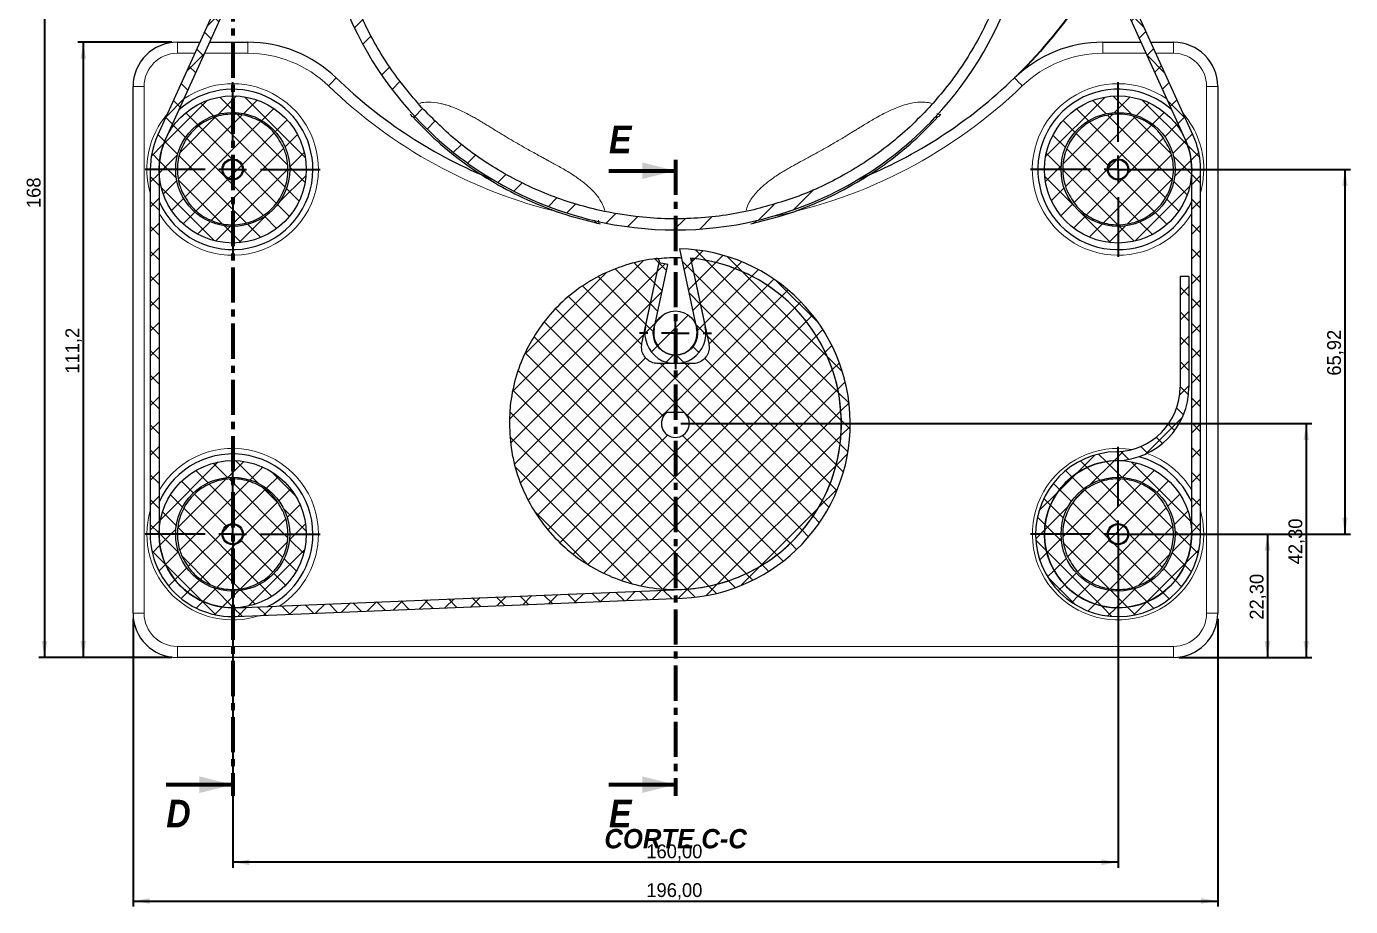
# Model space of a CAD drawing. Header units: millimetres. Extents: x 147 to 1155, y 137 to 770.
# Drawn here: x 545.1 to 784.4, y 486 to 645 of the extents above; entities that cross this region are included whole.
import ezdxf

# ---------------------------------------------------------------- set-up
doc = ezdxf.new("R2010")
doc.units = ezdxf.units.MM
doc.linetypes.add('SLD-Solid', pattern=[0])
doc.linetypes.add('SLD-Thin-Thick-Chain', pattern=[10.16, 6.35, -1.27, 1.27, -1.27])
doc.layers.add('CHEIA', color=7, linetype='Continuous')
doc.styles.add('SLDTEXTSTYLE0', font='GOTHICBI.TTF', dxfattribs={"width": 0.913})
doc.styles.add('SLDTEXTSTYLE1', font='ARIALBI.TTF', dxfattribs={"width": 0.948})
doc.styles.add('SLDTEXTSTYLE2', font='ARIAL.TTF', dxfattribs={"width": 0.948})
doc.dimstyles.new('SLDDIMSTYLE0', dxfattribs={"dimtxt": 2.5, "dimasz": 3, "dimexe": 0, "dimexo": 0.0625, "dimtad": 1, "dimdec": 1, "dimrnd": 1e-09, "dimzin": 12, "dimdsep": 46, "dimtxsty": 'SLDTEXTSTYLE1', "dimsah": 1, "dimcen": 0.09, "dimadec": 0, "dimazin": 3, "dimtfac": 1, "dimtdec": 3, "dimtofl": 0, "dimtmove": 0, "dimatfit": 3, "dimfxl": 0, "dimfrac": 2, "dimtolj": 1, "dimtzin": 12, "dimarcsym": 0})
doc.dimstyles.new('SLDDIMSTYLE1', dxfattribs={"dimtxt": 2.5, "dimasz": 3, "dimexe": 0, "dimexo": 0.0625, "dimtad": 1, "dimrnd": 1e-09, "dimzin": 12, "dimdsep": 46, "dimtxsty": 'SLDTEXTSTYLE1', "dimsah": 1, "dimcen": 0.09, "dimadec": 0, "dimazin": 3, "dimtfac": 1, "dimtdec": 3, "dimtofl": 0, "dimtmove": 0, "dimatfit": 3, "dimfxl": 0, "dimfrac": 2, "dimtolj": 1, "dimtzin": 12, "dimarcsym": 0})
doc.dimstyles.new('SLDDIMSTYLE2', dxfattribs={"dimtxt": 2.5, "dimasz": 3, "dimexe": 0, "dimexo": 0.0625, "dimtad": 1, "dimdec": 1, "dimrnd": 1e-09, "dimzin": 12, "dimdsep": 46, "dimtxsty": 'SLDTEXTSTYLE1', "dimsah": 1, "dimcen": 0, "dimadec": 0, "dimazin": 3, "dimtfac": 1, "dimtdec": 3, "dimtofl": 0, "dimtmove": 0, "dimatfit": 3, "dimfxl": 0, "dimfrac": 2, "dimtolj": 1, "dimtzin": 12, "dimarcsym": 0})
doc.dimstyles.new('SLDDIMSTYLE3', dxfattribs={"dimtxt": 2.5, "dimasz": 3, "dimexe": 0, "dimexo": 0.0625, "dimtad": 1, "dimdec": 0, "dimrnd": 1e-09, "dimzin": 12, "dimdsep": 46, "dimtxsty": 'SLDTEXTSTYLE1', "dimsah": 1, "dimcen": 0.09, "dimadec": 0, "dimazin": 3, "dimtfac": 1, "dimtdec": 3, "dimtofl": 0, "dimtmove": 0, "dimatfit": 3, "dimfxl": 0, "dimfrac": 2, "dimtolj": 1, "dimtzin": 12, "dimarcsym": 0})

# ---------------------------------------------------------------- blocks, each defined once
blk = doc.blocks.new('_D')
at = {"color": 5, "linetype": 'SLD-Solid', "lineweight": 35}
for p, q in [((571.39, 642.19), (554.39, 642.19)), ((555.39, 642.19), (555.39, 530.97)), ((571.39, 530.97), (554.39, 530.97))]:
    blk.add_line(p, q, dxfattribs=at)
for points in [[(555.39, 642.19), (554.89, 639.19), (555.89, 639.19)], [(555.39, 530.97), (555.89, 533.97), (554.89, 533.97)]]:
    blk.add_solid(points, dxfattribs=at)
at = {"color": 5, "linetype": 'SLD-Solid', "lineweight": 35, "insert": (552.17, 582.28), "char_height": 2.5, "attachment_point": 1, "rotation": 90, "style": 'SLDTEXTSTYLE2'}
blk.add_mtext('111,2', dxfattribs=at)
blk = doc.blocks.new('_D_1')
at = {"color": 5, "linetype": 'SLD-Solid', "lineweight": 35}
for p, q in [((564.39, 537.97), (564.39, 485.97)), ((760.39, 537.97), (760.39, 485.97)), ((564.39, 486.97), (760.39, 486.97))]:
    blk.add_line(p, q, dxfattribs=at)
for points in [[(564.39, 486.97), (567.39, 486.47), (567.39, 487.47)], [(760.39, 486.97), (757.39, 487.47), (757.39, 486.47)]]:
    blk.add_solid(points, dxfattribs=at)
at = {"color": 5, "linetype": 'SLD-Solid', "lineweight": 35, "insert": (657.14, 490.19), "char_height": 2.5, "attachment_point": 1, "style": 'SLDTEXTSTYLE2'}
blk.add_mtext('196,00', dxfattribs=at)
blk = doc.blocks.new('_D_2')
at = {"color": 5, "linetype": 'SLD-Solid', "lineweight": 35}
for q in [(662.39, 699.2), (769.79, 655.29)]:
    blk.add_line((744.06, 665.81), q, dxfattribs=at)
blk.add_arc((662.39, 699.2), 88.23, 314.6516, 338.4115, dxfattribs=at)
blk.add_solid([(744.06, 665.81), (741.47, 667.41), (741.09, 666.48)], dxfattribs=at)
at = {"color": 5, "linetype": 'SLD-Solid', "lineweight": 35, "insert": (762.53, 661.74), "char_height": 2.5, "attachment_point": 1, "rotation": 337.7621, "style": 'SLDTEXTSTYLE2'}
blk.add_mtext('R88,2', dxfattribs=at)
blk = doc.blocks.new('_D_3')
at = {"color": 5, "linetype": 'SLD-Solid', "lineweight": 35}
for p, q in [((663.39, 573.27), (777.39, 573.27)), ((776.39, 573.27), (776.39, 530.97)), ((753.39, 530.97), (777.39, 530.97))]:
    blk.add_line(p, q, dxfattribs=at)
for points in [[(776.39, 573.27), (775.89, 570.27), (776.89, 570.27)], [(776.39, 530.97), (776.89, 533.97), (775.89, 533.97)]]:
    blk.add_solid(points, dxfattribs=at)
at = {"color": 5, "linetype": 'SLD-Solid', "lineweight": 35, "insert": (773.17, 547.82), "char_height": 2.5, "attachment_point": 1, "rotation": 90, "style": 'SLDTEXTSTYLE2'}
blk.add_mtext('42,30', dxfattribs=at)
blk = doc.blocks.new('_D_4')
at = {"color": 5, "linetype": 'SLD-Solid', "lineweight": 35}
for p, q in [((743.39, 619.19), (784.39, 619.19)), ((783.39, 619.19), (783.39, 553.27)), ((743.39, 553.27), (784.39, 553.27))]:
    blk.add_line(p, q, dxfattribs=at)
for points in [[(783.39, 619.19), (782.89, 616.19), (783.89, 616.19)], [(783.39, 553.27), (783.89, 556.27), (782.89, 556.27)]]:
    blk.add_solid(points, dxfattribs=at)
at = {"color": 5, "linetype": 'SLD-Solid', "lineweight": 35, "insert": (780.17, 581.93), "char_height": 2.5, "attachment_point": 1, "rotation": 90, "style": 'SLDTEXTSTYLE2'}
blk.add_mtext('65,92', dxfattribs=at)
blk = doc.blocks.new('_D_5')
at = {"color": 5, "linetype": 'SLD-Solid', "lineweight": 35}
for p, q in [((743.39, 553.27), (770.39, 553.27)), ((769.39, 553.27), (769.39, 530.97)), ((753.39, 530.97), (770.39, 530.97))]:
    blk.add_line(p, q, dxfattribs=at)
for points in [[(769.39, 553.27), (768.89, 550.27), (769.89, 550.27)], [(769.39, 530.97), (769.89, 533.97), (768.89, 533.97)]]:
    blk.add_solid(points, dxfattribs=at)
at = {"color": 5, "linetype": 'SLD-Solid', "lineweight": 35, "insert": (766.17, 537.82), "char_height": 2.5, "attachment_point": 1, "rotation": 90, "style": 'SLDTEXTSTYLE2'}
blk.add_mtext('22,30', dxfattribs=at)
blk = doc.blocks.new('_D_6')
at = {"color": 5, "linetype": 'SLD-Solid', "lineweight": 35}
for p, q in [((582.39, 552.27), (582.39, 492.97)), ((742.39, 552.27), (742.39, 492.97)), ((742.39, 493.97), (582.39, 493.97))]:
    blk.add_line(p, q, dxfattribs=at)
for points in [[(582.39, 493.97), (585.39, 493.47), (585.39, 494.47)], [(742.39, 493.97), (739.39, 494.47), (739.39, 493.47)]]:
    blk.add_solid(points, dxfattribs=at)
at = {"color": 5, "linetype": 'SLD-Solid', "lineweight": 35, "insert": (657.14, 497.19), "char_height": 2.5, "attachment_point": 1, "style": 'SLDTEXTSTYLE2'}
blk.add_mtext('160,00', dxfattribs=at)
blk = doc.blocks.new('_D_7')
at = {"color": 5, "linetype": 'SLD-Solid', "lineweight": 35}
for p, q in [((661.39, 699.2), (547.39, 699.2)), ((548.39, 699.2), (548.39, 530.97)), ((571.39, 530.97), (547.39, 530.97))]:
    blk.add_line(p, q, dxfattribs=at)
for points in [[(548.39, 699.2), (547.89, 696.2), (548.89, 696.2)], [(548.39, 530.97), (548.89, 533.97), (547.89, 533.97)]]:
    blk.add_solid(points, dxfattribs=at)
at = {"color": 5, "linetype": 'SLD-Solid', "lineweight": 35, "insert": (545.17, 612.22), "char_height": 2.5, "attachment_point": 1, "rotation": 90, "style": 'SLDTEXTSTYLE2'}
blk.add_mtext('168', dxfattribs=at)
blk = doc.blocks.new('SW_CENTERMARKSYMBOL_0')
at = {"color": 0, "linetype": 'SLD-Solid', "lineweight": 35}
for p, q in [((0, 5), (0, 15.8)), ((0, 0), (0, 2.5)), ((-5, 0), (-15.8, 0)), ((0, 0), (-2.5, 0)), ((0, 0), (0, -2.5)), ((0, 0), (2.5, 0)), ((5, 0), (15.8, 0)), ((0, -5), (0, -15.8))]:
    blk.add_line(p, q, dxfattribs=at)
blk = doc.blocks.new('SW_CENTERMARKSYMBOL_1')
at = {"color": 0, "linetype": 'SLD-Solid', "lineweight": 35}
for p, q in [((0, 5), (0, 15.8)), ((0, 0), (0, 2.5)), ((-5, 0), (-15.8, 0)), ((0, 0), (-2.5, 0)), ((0, 0), (0, -2.5)), ((0, 0), (2.5, 0)), ((5, 0), (15.8, 0)), ((0, -5), (0, -15.8))]:
    blk.add_line(p, q, dxfattribs=at)
blk = doc.blocks.new('SW_CENTERMARKSYMBOL_2')
at = {"color": 0, "linetype": 'SLD-Solid', "lineweight": 35}
for p, q in [((0, 5), (0, 15.8)), ((0, 0), (0, 2.5)), ((-5, 0), (-15.8, 0)), ((0, 0), (-2.5, 0)), ((0, 0), (0, -2.5)), ((0, 0), (2.5, 0)), ((5, 0), (15.8, 0)), ((0, -5), (0, -15.8))]:
    blk.add_line(p, q, dxfattribs=at)
blk = doc.blocks.new('SW_CENTERMARKSYMBOL_3')
at = {"color": 0, "linetype": 'SLD-Solid', "lineweight": 35}
for p, q in [((0, 5), (0, 15.8)), ((0, 0), (0, 2.5)), ((-5, 0), (-15.8, 0)), ((0, 0), (-2.5, 0)), ((0, 0), (0, -2.5)), ((0, 0), (2.5, 0)), ((5, 0), (15.8, 0)), ((0, -5), (0, -15.8))]:
    blk.add_line(p, q, dxfattribs=at)
blk = doc.blocks.new('SW_CENTERMARKSYMBOL_4')
at = {"color": 0, "linetype": 'SLD-Solid', "lineweight": 35}
for p, q in [((0, 5), (0, 6.5)), ((0, 0), (0, 2.5)), ((-5, 0), (-6.5, 0)), ((0, 0), (-2.5, 0)), ((0, 0), (0, -2.5)), ((0, 0), (2.5, 0)), ((5, 0), (6.5, 0)), ((0, -5), (0, -6.5))]:
    blk.add_line(p, q, dxfattribs=at)

msp = doc.modelspace()

# ---------------------------------------------------------------- hatches: boundary and pattern name
at = {"linetype": 'SLD-Solid', "lineweight": 18}
h = msp.add_hatch(dxfattribs=at)
h.set_pattern_fill('ANSI37', color=5, style=0)
edge = h.paths.add_edge_path(flags=0)
edge.add_line((659.457, 602.32), (656.993, 590.767))
edge.add_arc((662.391, 589.616), 5.519, 167.96225, 372.03775)
edge.add_line((667.789, 590.767), (665.149, 603.144))
edge.add_arc((662.391, 573.272), 30, -87.64796, 84.72472, ccw=False)
edge.add_line((663.622, 543.297), (582.937, 539.983))
edge.add_arc((582.391, 553.272), 13.3, 180, 272.35204, ccw=False)
edge.add_line((569.091, 553.272), (569.091, 619.192))
edge.add_arc((582.391, 619.192), 13.3, 155.58378, 180, ccw=False)
edge.add_line((570.281, 624.689), (604.57, 700.223))
edge.add_arc((662.391, 673.975), 63.5, 24.41622, 155.58378, ccw=False)
edge.add_line((720.212, 700.223), (754.502, 624.689))
edge.add_arc((742.391, 619.192), 13.3, 0, 24.41622, ccw=False)
edge.add_line((755.691, 619.192), (755.691, 553.272))
edge.add_arc((742.391, 553.272), 13.3, 91.07705, 360, ccw=False)
edge.add_arc((741.891, 579.867), 13.3, 271.07705, 360)
edge.add_line((755.191, 579.867), (755.191, 599.867))
edge.add_line((755.191, 599.867), (753.591, 599.867))
edge.add_line((753.591, 599.867), (753.591, 579.867))
edge.add_arc((741.891, 579.867), 11.7, 271.07705, 360, ccw=False)
edge.add_arc((742.391, 553.272), 14.9, 91.07705, 360)
edge.add_line((757.291, 553.272), (757.291, 619.192))
edge.add_arc((742.391, 619.192), 14.9, 0, 24.41622)
edge.add_line((755.959, 625.351), (721.669, 700.885))
edge.add_arc((662.391, 673.975), 65.1, 24.41622, 155.58378)
edge.add_line((603.113, 700.885), (568.824, 625.351))
edge.add_arc((582.391, 619.192), 14.9, 155.58378, 180)
edge.add_line((567.491, 619.192), (567.491, 553.272))
edge.add_arc((582.391, 553.272), 14.9, 180, 272.35204)
edge.add_line((583.003, 538.384), (663.688, 541.698))
edge.add_arc((662.391, 573.272), 31.6, 272.35204, 448.62931)
edge.add_line((663.147, 604.863), (666.224, 590.433))
edge.add_arc((662.391, 589.616), 3.919, -192.03775, 12.03775, ccw=False)
edge.add_line((658.558, 590.433), (661.022, 601.986))
edge.add_line((661.022, 601.986), (659.457, 602.32))
h = msp.add_hatch(dxfattribs=at)
h.set_pattern_fill('ANSI32', color=5, style=0)
edge = h.paths.add_edge_path(flags=0)
edge.add_arc((662.391, 672.582), 64.324, 16.82575, 43.18796)
edge.add_arc((662.391, 672.582), 64.324, 43.18796, 76.82118)
edge.add_arc((662.391, 672.582), 64.324, 76.82118, 103.17882)
edge.add_arc((662.391, 672.582), 64.324, 103.17882, 136.81204)
edge.add_arc((662.391, 672.582), 64.324, 136.81204, 163.17425)
edge.add_arc((662.391, 672.582), 64.324, 163.17425, 179.99103)
edge.add_arc((662.391, 672.582), 64.324, 179.99103, 196.80747)
edge.add_arc((662.391, 672.582), 64.324, 196.80747, 223.17882)
edge.add_arc((662.391, 672.582), 64.324, 223.17882, 256.81204)
edge.add_arc((662.391, 672.582), 64.324, 256.81204, 283.18796)
edge.add_arc((662.391, 672.582), 64.324, 283.18796, 316.82118)
edge.add_arc((662.391, 672.582), 64.324, 316.82118, 343.19253)
edge.add_arc((662.391, 672.582), 64.324, 343.19253, 359.99085)
edge.add_arc((662.391, 672.582), 64.324, 359.99085, 376.82575)
edge = h.paths.add_edge_path(flags=0)
edge.add_spline(control_points=[(648.777, 733.391), (649.537, 733.561), (654.079, 734.489), (658.637, 734.897), (662.401, 734.897), (666.165, 734.896), (670.717, 734.487), (675.252, 733.56), (676.005, 733.391)], knot_values=[0, 0, 0, 0, 3.2011801, 19.4467453, 19.4467453, 19.4467453, 35.6923105, 38.8663092, 38.8663092, 38.8663092, 38.8663092], weights=[0.9254635, 0.9288338, 0.9500271, 0.9755922, 1, 0.9755922, 0.9500628, 0.928893, 0.9255494], degree=3, periodic=0)
edge.add_spline(control_points=[(676.005, 733.391), (679.168, 732.683), (686.277, 730.502), (696.776, 725.075), (704.087, 719.139), (707.66, 715.414), (708.24, 714.784)], knot_values=[0, 0, 0, 0, 13.0715642, 29.3171294, 45.5626946, 48.7965868, 48.7965868, 48.7965868, 48.7965868], weights=[0.9255494, 0.9117794, 0.8853258, 0.8596553, 0.8529461, 0.8536743, 0.8539161], degree=3, periodic=0)
edge.add_spline(control_points=[(708.24, 714.784), (710.57, 712.253), (715.291, 706.184), (719.504, 698.028), (721.405, 692.652), (721.86, 691.201)], knot_values=[0, 0, 0, 0, 13.0116752, 29.2572404, 35.3080381, 35.3080381, 35.3080381, 35.3080381], weights=[0.8539161, 0.854889, 0.8614773, 0.8813702, 0.8996792, 0.9050711], degree=3, periodic=0)
edge.add_spline(control_points=[(721.86, 691.201), (722.613, 688.795), (724.146, 682.594), (724.707, 676.335), (724.706, 672.572)], knot_values=[0, 0, 0, 0, 10.1947634, 26.4403286, 26.4403286, 26.4403286, 26.4403286], weights=[0.9050711, 0.9141558, 0.9408332, 0.9755922, 1], degree=3, periodic=0)
edge.add_spline(control_points=[(724.706, 672.572), (724.706, 668.808), (724.144, 662.563), (722.614, 656.375), (721.866, 653.982)], knot_values=[0, 0, 0, 0, 12.7045499, 20.6349214, 20.6349214, 20.6349214, 20.6349214], weights=[1.0000001, 0.9755923, 0.9409042, 0.9142649, 0.9052157], degree=3, periodic=0)
edge.add_spline(control_points=[(721.866, 653.982), (721.408, 652.518), (719.502, 647.129), (715.285, 638.971), (710.569, 632.91), (708.247, 630.386)], knot_values=[0, 0, 0, 0, 4.7741817, 17.4787316, 27.6245364, 27.6245364, 27.6245364, 27.6245364], weights=[0.9052157, 0.899768, 0.8814007, 0.8614988, 0.8549061, 0.8539247], degree=3, periodic=0)
edge.add_spline(control_points=[(708.247, 630.386), (707.66, 629.749), (704.08, 626.017), (696.76, 620.077), (686.268, 614.658), (679.168, 612.48), (676.016, 611.774)], knot_values=[0, 0, 0, 0, 2.5587435, 15.2632934, 27.9678433, 38.1579896, 38.1579896, 38.1579896, 38.1579896], weights=[0.8539247, 0.8536771, 0.8529389, 0.8596553, 0.8853026, 0.911705, 0.9254192], degree=3, periodic=0)
edge.add_spline(control_points=[(676.016, 611.774), (675.252, 611.603), (670.707, 610.674), (666.145, 610.266), (662.381, 610.266), (658.617, 610.267), (654.062, 610.676), (649.524, 611.604), (648.767, 611.774)], knot_values=[0, 0, 0, 0, 2.5144055, 15.2189554, 15.2189554, 15.2189554, 27.9235038, 30.4166551, 30.4166551, 30.4166551, 30.4166551], weights=[0.9254192, 0.9288032, 0.9500086, 0.9755922, 1, 0.9755922, 0.9500444, 0.9288624, 0.925505], degree=3, periodic=0)
edge.add_spline(control_points=[(648.767, 611.774), (645.608, 612.482), (638.502, 614.663), (628.006, 620.088), (620.693, 626.026), (617.118, 629.754), (616.536, 630.386)], knot_values=[0, 0, 0, 0, 10.2113954, 22.9159439, 35.6204923, 38.1596324, 38.1596324, 38.1596324, 38.1596324], weights=[0.925505, 0.911754, 0.8853179, 0.8596553, 0.8529436, 0.8536753, 0.853919], degree=3, periodic=0)
edge.add_spline(control_points=[(616.536, 630.386), (614.208, 632.915), (609.489, 638.982), (605.275, 647.142), (603.372, 652.524), (602.917, 653.982)], knot_values=[0, 0, 0, 0, 10.1654101, 22.8699585, 27.6233572, 27.6233572, 27.6233572, 27.6233572], weights=[0.853919, 0.8548948, 0.8614846, 0.8813857, 0.8997243, 0.9051446], degree=3, periodic=0)
edge.add_spline(control_points=[(602.917, 653.982), (601.044, 659.971), (600.075, 666.317), (600.076, 672.592)], knot_values=[0.0010364, 0.0010364, 0.0010364, 0.0010364, 0.0198615, 0.0198615, 0.0198615, 0.0198615], weights=[1, 1, 1, 1], degree=3, periodic=0)
edge.add_spline(control_points=[(600.076, 672.592), (600.077, 676.356), (600.639, 682.607), (602.172, 688.802), (602.923, 691.201)], knot_values=[0, 0, 0, 0, 16.2449702, 26.4131571, 26.4131571, 26.4131571, 26.4131571], weights=[0.9999973, 0.9755907, 0.9408675, 0.9142094, 0.9051422], degree=3, periodic=0)
edge.add_spline(control_points=[(602.923, 691.201), (603.379, 692.658), (605.283, 698.04), (609.499, 706.195), (614.217, 712.258), (616.543, 714.784)], knot_values=[0, 0, 0, 0, 6.0773824, 22.3229476, 35.3095438, 35.3095438, 35.3095438, 35.3095438], weights=[0.9051422, 0.8997228, 0.8813852, 0.8614915, 0.8549003, 0.8539217], degree=3, periodic=0)
edge.add_spline(control_points=[(616.543, 714.784), (617.127, 715.419), (620.705, 719.148), (628.023, 725.086), (638.517, 730.507), (645.621, 732.685), (648.777, 733.391)], knot_values=[0, 0, 0, 0, 3.2589669, 19.5045321, 35.7500973, 48.7944847, 48.7944847, 48.7944847, 48.7944847], weights=[0.8539217, 0.8536762, 0.8529413, 0.8596553, 0.8853105, 0.9117303, 0.9254635], degree=3, periodic=0)
h = msp.add_hatch(dxfattribs=at)
h.set_pattern_fill('ANSI37', color=5, style=0)
edge = h.paths.add_edge_path(flags=0)
edge.add_arc((582.391, 619.192), 13.3, 0, 360)
edge = h.paths.add_edge_path(flags=0)
edge.add_arc((582.391, 619.192), 10.3, 0, 360)
h = msp.add_hatch(dxfattribs=at)
h.set_pattern_fill('ANSI37', color=5, style=0)
edge = h.paths.add_edge_path(flags=0)
edge.add_spline(control_points=[(591.628, 623.022), (587.798, 632.259), (578.561, 628.429), (569.323, 624.598), (573.154, 615.361)], knot_values=[31.4159265, 31.4159265, 31.4159265, 47.1238898, 47.1238898, 62.8318531, 62.8318531, 62.8318531], weights=[1, 0.7071068, 1, 0.7071068, 1], degree=2, periodic=0)
edge.add_spline(control_points=[(573.154, 615.361), (576.984, 606.124), (586.222, 609.954), (595.459, 613.785), (591.628, 623.022)], knot_values=[0, 0, 0, 15.7079633, 15.7079633, 31.4159265, 31.4159265, 31.4159265], weights=[1, 0.7071068, 1, 0.7071068, 1], degree=2, periodic=0)
edge = h.paths.add_edge_path(flags=0)
edge.add_arc((582.391, 619.192), 1.75, 0, 360)
h = msp.add_hatch(dxfattribs=at)
h.set_pattern_fill('ANSI37', color=5, style=0)
edge = h.paths.add_edge_path(flags=0)
edge.add_arc((742.391, 619.192), 13.3, 0, 360)
edge = h.paths.add_edge_path(flags=0)
edge.add_arc((742.391, 619.192), 10.3, 0, 360)
h = msp.add_hatch(dxfattribs=at)
h.set_pattern_fill('ANSI37', color=5, style=0)
edge = h.paths.add_edge_path(flags=0)
edge.add_spline(control_points=[(751.628, 623.022), (747.798, 632.259), (738.561, 628.429), (729.323, 624.598), (733.154, 615.361)], knot_values=[31.4159265, 31.4159265, 31.4159265, 47.1238898, 47.1238898, 62.8318531, 62.8318531, 62.8318531], weights=[1, 0.7071068, 1, 0.7071068, 1], degree=2, periodic=0)
edge.add_spline(control_points=[(733.154, 615.361), (736.984, 606.124), (746.222, 609.954), (755.459, 613.785), (751.628, 623.022)], knot_values=[0, 0, 0, 15.7079633, 15.7079633, 31.4159265, 31.4159265, 31.4159265], weights=[1, 0.7071068, 1, 0.7071068, 1], degree=2, periodic=0)
edge = h.paths.add_edge_path(flags=0)
edge.add_arc((742.391, 619.192), 1.75, 0, 360)
h = msp.add_hatch(dxfattribs=at)
h.set_pattern_fill('ANSI31', color=5, style=0)
edge = h.paths.add_edge_path(flags=0)
edge.add_arc((582.391, 619.192), 1.927, 0, 360)
h = msp.add_hatch(dxfattribs=at)
h.set_pattern_fill('ANSI31', color=5, style=0)
edge = h.paths.add_edge_path(flags=0)
edge.add_arc((742.391, 619.192), 1.927, 0, 360)
h = msp.add_hatch(dxfattribs=at)
h.set_pattern_fill('ANSI37', color=5, style=0)
edge = h.paths.add_edge_path(flags=0)
edge.add_line((665.325, 602.32), (668.438, 587.722))
edge.add_spline(control_points=[(668.438, 587.722), (669.211, 584.096), (665.504, 584.096)], knot_values=[0, 0, 0, 5.342684, 5.342684, 5.342684], weights=[1, 0.6290644, 1], degree=2, periodic=0)
edge.add_line((665.504, 584.096), (659.278, 584.096))
edge.add_spline(control_points=[(659.278, 584.096), (655.571, 584.096), (656.344, 587.722)], knot_values=[0, 0, 0, 5.342684, 5.342684, 5.342684], weights=[1, 0.6290644, 1], degree=2, periodic=0)
edge.add_line((656.344, 587.722), (659.457, 602.32))
edge.add_spline(control_points=[(659.457, 602.32), (659.471, 602.386), (659.488, 602.45)], knot_values=[0, 0, 0, 0.1831382, 0.1831382, 0.1831382], weights=[1, 0.9822464, 0.9652893], degree=2, periodic=0)
edge.add_spline(control_points=[(659.488, 602.45), (659.672, 603.157), (658.947, 603.073)], knot_values=[0, 0, 0, 1, 1, 1], weights=[1, 0.5650413, 1], degree=2, periodic=0)
edge.add_spline(control_points=[(658.947, 603.073), (632.391, 600.004), (632.391, 573.272)], knot_values=[0, 0, 0, 43.3748314, 43.3748314, 43.3748314], weights=[0.957104, 0.7304086, 1], degree=2, periodic=0)
edge.add_spline(control_points=[(632.391, 573.272), (632.391, 543.272), (662.391, 543.272), (692.391, 543.272), (692.391, 573.272)], knot_values=[0, 0, 0, 47.1238898, 47.1238898, 94.2477796, 94.2477796, 94.2477796], weights=[1, 0.7071068, 1, 0.7071068, 1], degree=2, periodic=0)
edge.add_spline(control_points=[(692.391, 573.272), (692.391, 600.004), (665.836, 603.073)], knot_values=[0, 0, 0, 43.3748314, 43.3748314, 43.3748314], weights=[1, 0.7304086, 0.957104], degree=2, periodic=0)
edge.add_spline(control_points=[(665.836, 603.073), (665.11, 603.157), (665.294, 602.45)], knot_values=[0, 0, 0, 1, 1, 1], weights=[1, 0.5650413, 1], degree=2, periodic=0)
edge.add_spline(control_points=[(665.294, 602.45), (665.311, 602.386), (665.325, 602.32)], knot_values=[0, 0, 0, 0.1831382, 0.1831382, 0.1831382], weights=[0.9652893, 0.9822464, 1], degree=2, periodic=0)
edge = h.paths.add_edge_path(flags=0)
edge.add_arc((662.391, 573.272), 2.525, -233.31962, 53.31962, ccw=False)
edge.add_line((660.883, 575.297), (663.899, 575.297))
h = msp.add_hatch(dxfattribs=at)
h.set_pattern_fill('ANSI32', color=5, style=0)
edge = h.paths.add_edge_path(flags=0)
edge.add_arc((662.391, 589.616), 4, 0, 360)
h = msp.add_hatch(dxfattribs=at)
h.set_pattern_fill('ANSI37', color=5, style=0)
edge = h.paths.add_edge_path(flags=0)
edge.add_arc((582.391, 553.272), 13.3, 0, 360)
edge = h.paths.add_edge_path(flags=0)
edge.add_arc((582.391, 553.272), 10.3, 0, 360)
h = msp.add_hatch(dxfattribs=at)
h.set_pattern_fill('ANSI37', color=5, style=0)
edge = h.paths.add_edge_path(flags=0)
edge.add_spline(control_points=[(591.628, 557.102), (587.798, 566.339), (578.561, 562.509), (569.323, 558.678), (573.154, 549.441)], knot_values=[31.4159265, 31.4159265, 31.4159265, 47.1238898, 47.1238898, 62.8318531, 62.8318531, 62.8318531], weights=[1, 0.7071068, 1, 0.7071068, 1], degree=2, periodic=0)
edge.add_spline(control_points=[(573.154, 549.441), (576.984, 540.204), (586.222, 544.034), (595.459, 547.865), (591.628, 557.102)], knot_values=[0, 0, 0, 15.7079633, 15.7079633, 31.4159265, 31.4159265, 31.4159265], weights=[1, 0.7071068, 1, 0.7071068, 1], degree=2, periodic=0)
edge = h.paths.add_edge_path(flags=0)
edge.add_arc((582.391, 553.272), 1.75, 0, 360)
h = msp.add_hatch(dxfattribs=at)
h.set_pattern_fill('ANSI37', color=5, style=0)
edge = h.paths.add_edge_path(flags=0)
edge.add_arc((742.391, 553.272), 13.3, 0, 360)
edge = h.paths.add_edge_path(flags=0)
edge.add_arc((742.391, 553.272), 10.3, 0, 360)
h = msp.add_hatch(dxfattribs=at)
h.set_pattern_fill('ANSI37', color=5, style=0)
edge = h.paths.add_edge_path(flags=0)
edge.add_spline(control_points=[(751.628, 557.102), (747.798, 566.339), (738.561, 562.509), (729.323, 558.678), (733.154, 549.441)], knot_values=[31.4159265, 31.4159265, 31.4159265, 47.1238898, 47.1238898, 62.8318531, 62.8318531, 62.8318531], weights=[1, 0.7071068, 1, 0.7071068, 1], degree=2, periodic=0)
edge.add_spline(control_points=[(733.154, 549.441), (736.984, 540.204), (746.222, 544.034), (755.459, 547.865), (751.628, 557.102)], knot_values=[0, 0, 0, 15.7079633, 15.7079633, 31.4159265, 31.4159265, 31.4159265], weights=[1, 0.7071068, 1, 0.7071068, 1], degree=2, periodic=0)
edge = h.paths.add_edge_path(flags=0)
edge.add_arc((742.391, 553.272), 1.75, 0, 360)
h = msp.add_hatch(dxfattribs=at)
h.set_pattern_fill('ANSI31', color=5, style=0)
edge = h.paths.add_edge_path(flags=0)
edge.add_arc((582.391, 553.272), 1.927, 0, 360)
h = msp.add_hatch(dxfattribs=at)
h.set_pattern_fill('ANSI31', color=5, style=0)
edge = h.paths.add_edge_path(flags=0)
edge.add_arc((742.391, 553.272), 1.927, 0, 360)

# ---------------------------------------------------------------- linework, layer by layer
at = {"color": 7, "linetype": 'SLD-Thin-Thick-Chain', "lineweight": 100}
for p, q in [((582.391, 764.047), (582.391, 505.999)), ((662.391, 620.953), (662.391, 505.999))]:
    msp.add_line(p, q, dxfattribs=at)
at = {"color": 8, "linetype": 'SLD-Solid', "lineweight": 18}
for p, q in [((572.391, 642.192), (572.391, 640.192)), ((585.123, 642.192), (585.123, 640.192)), ((739.659, 640.192), (739.659, 642.192)), ((752.391, 640.192), (752.391, 642.192)), ((575.561, 640.192), (572.391, 640.192)), ((585.123, 640.192), (577.318, 640.192)), ((747.464, 640.192), (739.659, 640.192)), ((752.391, 640.192), (749.221, 640.192)), ((564.391, 634.192), (566.391, 634.192)), ((566.391, 634.192), (566.391, 538.972)), ((758.391, 538.972), (758.391, 634.192)), ((758.391, 634.192), (760.391, 634.192)), ((564.391, 538.972), (566.391, 538.972)), ((758.391, 538.972), (760.391, 538.972)), ((572.391, 532.972), (752.391, 532.972)), ((572.391, 530.972), (572.391, 532.972)), ((752.391, 530.972), (752.391, 532.972))]:
    msp.add_line(p, q, dxfattribs=at)
at = {"color": 7, "linetype": 'SLD-Solid', "lineweight": 100}
for p, q in [((650.391, 618.953), (662.391, 618.953)), ((570.391, 507.999), (582.391, 507.999)), ((650.391, 507.999), (662.391, 507.999))]:
    msp.add_line(p, q, dxfattribs=at)
at = {"color": 8, "linetype": 'SLD-Solid', "lineweight": 18, "flags": 128}
for points in [[(599.712, 634.297), (599.983, 634.578), (600.243, 634.848), (600.483, 635.096), (600.694, 635.314), (600.867, 635.493), (600.995, 635.626), (601.074, 635.708), (601.101, 635.736)], [(725.071, 634.297), (724.8, 634.578), (724.539, 634.848), (724.299, 635.096), (724.088, 635.314), (723.915, 635.493), (723.787, 635.626), (723.708, 635.708), (723.681, 635.736)], [(757.891, 619.192), (757.709, 616.825), (757.291, 614.921)], [(757.291, 557.542), (757.709, 555.638), (757.891, 553.272)]]:
    msp.add_lwpolyline(points, dxfattribs=at)
at = {"color": 8, "linetype": 'SLD-Solid', "lineweight": 18}
for centre, radius, start, end in [((572.391, 634.192), 6, 90, 180), ((585.123, 619.192), 21, 45.9978, 90), ((739.659, 619.192), 21, 90, 134.0022), ((752.391, 634.192), 6, 0, 90), ((582.391, 619.192), 15.5, 0, 124.68374), ((662.391, 699.199), 90.227, 225.9978, 256.54418), ((662.391, 699.199), 90.227, 281.19115, 314.0022), ((742.391, 619.192), 15.5, 55.31626, 329.09996), ((582.391, 619.192), 15.5, 139.58973, 195.99405), ((742.391, 619.192), 15.5, 0, 40.41027), ((582.391, 619.192), 15.5, 210.90004, 0), ((582.391, 553.272), 15.5, 0, 149.09996), ((742.391, 553.272), 15.5, 80.62597, 0), ((742.391, 553.272), 15.5, 30.90004, 70.28933), ((582.391, 553.272), 15.5, 164.00595, 288.34609), ((582.391, 553.272), 15.5, 303.25209, 0), ((572.391, 538.972), 6, 180, 270), ((752.391, 538.972), 6, 270, 0)]:
    msp.add_arc(centre, radius, start, end, dxfattribs=at)
for points, knots in [([(616.187, 631.109), (616.236, 631.139), (616.461, 631.278), (617.681, 631.425), (619.271, 631.295), (620.623, 630.958), (621.357, 630.736), (622.14, 630.459), (622.996, 630.111), (623.936, 629.688), (624.902, 629.202), (625.827, 628.698), (626.645, 628.231), (627.412, 627.777), (628.132, 627.342), (628.881, 626.885), (629.667, 626.401), (630.496, 625.892), (631.497, 625.282), (632.706, 624.556), (633.994, 623.803), (635.104, 623.167), (636.068, 622.624), (636.912, 622.157), (637.642, 621.758), (638.27, 621.416), (638.928, 621.059), (639.672, 620.657), (640.511, 620.199), (641.456, 619.675), (642.467, 619.094), (643.874, 618.24), (645.351, 617.219), (646.72, 616.095), (647.915, 614.912), (648.842, 613.681), (649.392, 612.569), (649.622, 611.928), (649.613, 611.775), (649.613, 611.772)], [0, 0, 0, 0, 0.02590899, 0.12087618, 0.21548287, 0.23927744, 0.26310855, 0.28667485, 0.30943382, 0.33340348, 0.35776754, 0.3760635, 0.39192806, 0.4058073, 0.4180504, 0.4289265, 0.44213617, 0.45387924, 0.46441369, 0.48273989, 0.49984163, 0.51109454, 0.52276988, 0.53508714, 0.54289933, 0.55137603, 0.56061116, 0.57072657, 0.58441067, 0.60042312, 0.61935402, 0.64202449, 0.69092001, 0.73719721, 0.78484227, 0.85584195, 0.92729356, 0.9985247, 1, 1, 1, 1]), ([(675.216, 611.833), (675.214, 611.89), (675.206, 612.155), (675.688, 613.283), (676.592, 614.592), (677.554, 615.591), (678.113, 616.116), (678.744, 616.656), (679.473, 617.224), (680.313, 617.829), (681.226, 618.43), (682.136, 618.986), (682.957, 619.465), (683.736, 619.903), (684.472, 620.309), (685.243, 620.729), (686.057, 621.169), (686.918, 621.636), (687.947, 622.199), (689.176, 622.881), (690.469, 623.618), (691.575, 624.262), (692.531, 624.829), (693.36, 625.328), (694.071, 625.761), (694.678, 626.132), (695.311, 626.521), (696.03, 626.963), (696.846, 627.462), (697.771, 628.017), (698.773, 628.598), (700.201, 629.38), (701.815, 630.146), (703.468, 630.769), (705.096, 631.216), (706.631, 631.405), (707.871, 631.325), (708.541, 631.205), (708.668, 631.12), (708.671, 631.118)], [0, 0, 0, 0, 0.0259509, 0.1208817, 0.2150925, 0.238859, 0.2627434, 0.2864398, 0.3090336, 0.3331683, 0.3579588, 0.376425, 0.3923787, 0.4062799, 0.4184849, 0.4292645, 0.4425448, 0.4543378, 0.4648981, 0.4831007, 0.5001129, 0.5114238, 0.5231687, 0.5355746, 0.5433693, 0.5518144, 0.5610055, 0.5710653, 0.5848611, 0.6008936, 0.6197458, 0.6422168, 0.6905248, 0.7368385, 0.7844579, 0.8558628, 0.9273551, 0.9985865, 1, 1, 1, 1]), ([(709.633, 629.291), (709.846, 629.217), (710.127, 629.119), (710.099, 628.994), (710.092, 628.963)], [0, 0, 0, 0, 0.7584276, 1, 1, 1, 1]), ([(648.513, 610.025), (648.555, 609.803), (648.61, 609.511), (648.487, 609.473), (648.457, 609.464)], [0, 0, 0, 0, 0.7598969, 1, 1, 1, 1])]:
    msp.add_open_spline(points, degree=3, knots=knots, dxfattribs=at)
at = {"color": 7, "linetype": 'SLD-Solid', "lineweight": 100}
for points in [[(662.391, 618.953), (656.391, 620.453), (656.391, 617.453)], [(582.391, 507.999), (576.391, 509.499), (576.391, 506.499)], [(662.391, 507.999), (656.391, 509.499), (656.391, 506.499)]]:
    msp.add_solid(points, dxfattribs=at)
at = {"layer": 'CHEIA', "color": 3}
for p, q in [((603.113, 700.885), (568.824, 625.351)), ((604.57, 700.223), (570.281, 624.689)), ((754.502, 624.689), (720.212, 700.223)), ((755.959, 625.351), (721.669, 700.885)), ((572.391, 642.192), (576.469, 642.192)), ((578.226, 642.192), (585.123, 642.192)), ((739.659, 642.192), (746.556, 642.192)), ((748.313, 642.192), (752.391, 642.192)), ((564.391, 538.972), (564.391, 634.192)), ((760.391, 634.192), (760.391, 538.972)), ((614.446, 629.202), (614.69, 628.96)), ((710.092, 628.959), (710.331, 629.196)), ((567.491, 619.192), (567.491, 553.272)), ((569.091, 619.192), (569.091, 553.272)), ((755.691, 553.272), (755.691, 619.192)), ((757.291, 553.272), (757.291, 619.192)), ((648.452, 609.461), (648.782, 609.373)), ((676.016, 609.376), (676.282, 609.448)), ((663.147, 604.863), (666.224, 590.433)), ((665.149, 603.144), (667.789, 590.767)), ((656.344, 587.722), (659.457, 602.32)), ((656.993, 590.767), (659.457, 602.32)), ((658.558, 590.433), (661.022, 601.986)), ((659.457, 602.32), (659.488, 602.45)), ((661.022, 601.986), (659.457, 602.32)), ((665.294, 602.45), (665.325, 602.32)), ((665.325, 602.32), (668.438, 587.722)), ((753.591, 599.867), (753.591, 579.867)), ((755.191, 599.867), (753.591, 599.867)), ((755.191, 599.867), (755.191, 579.867)), ((665.504, 584.096), (659.278, 584.096)), ((660.883, 575.297), (663.899, 575.297)), ((582.937, 539.983), (663.622, 543.297)), ((583.003, 538.384), (663.688, 541.698)), ((752.391, 530.972), (572.391, 530.972))]:
    msp.add_line(p, q, dxfattribs=at)
for centre, radius in [((582.391, 619.192), 13.3), ((742.391, 619.192), 13.3), ((582.391, 619.192), 10.3), ((742.391, 619.192), 10.3), ((582.391, 619.192), 1.927), ((582.391, 619.192), 1.75), ((742.391, 619.192), 1.927), ((742.391, 619.192), 1.75), ((662.391, 589.616), 4), ((582.391, 553.272), 13.3), ((742.391, 553.272), 13.3), ((582.391, 553.272), 10.3), ((742.391, 553.272), 10.3), ((582.391, 553.272), 1.927), ((742.391, 553.272), 1.927), ((582.391, 553.272), 1.75), ((742.391, 553.272), 1.75)]:
    msp.add_circle(centre, radius, dxfattribs=at)
for centre, radius, start, end in [((662.391, 672.582), 64.324, 196.80747, 223.17882), ((662.391, 672.582), 64.324, 316.82118, 343.19253), ((572.391, 634.192), 8, 90, 180), ((585.123, 619.192), 23, 45.9978, 90), ((739.659, 619.192), 23, 90, 134.0022), ((752.391, 634.192), 8, 0, 90), ((662.391, 699.199), 88.227, 225.9978, 248.00732), ((662.391, 699.199), 88.227, 291.99268, 314.0022), ((582.391, 619.192), 14.5, 0, 132.10985), ((742.391, 619.192), 14.5, 47.89015, 336.52607), ((662.391, 672.582), 64.324, 223.17882, 256.81204), ((662.391, 672.582), 64.324, 283.18796, 316.82118), ((582.391, 619.192), 14.9, 155.58378, 180), ((582.391, 619.192), 13.3, 155.58378, 180), ((742.391, 619.192), 13.3, 0, 24.41622), ((742.391, 619.192), 14.9, 0, 24.41622), ((582.391, 619.192), 14.5, 203.47393, 0), ((662.391, 672.582), 64.324, 256.81204, 283.18796), ((662.391, 573.272), 31.6, 272.35204, 88.62931), ((662.391, 573.272), 30, 272.35204, 84.72472), ((662.391, 589.616), 5.519, 167.96225, 12.03775), ((662.391, 589.616), 3.919, 167.96225, 12.03775), ((741.891, 579.867), 11.7, 271.07705, 0), ((741.891, 579.867), 13.3, 271.07705, 0), ((662.391, 573.272), 2.525, 126.68038, 53.31962), ((582.391, 553.272), 14.5, 0, 156.52607), ((742.391, 553.272), 14.9, 91.07705, 0), ((742.391, 553.272), 14.5, 23.47393, 74.91689), ((742.391, 553.272), 13.3, 91.07705, 0), ((582.391, 553.272), 14.9, 180, 272.35204), ((582.391, 553.272), 13.3, 180, 272.35204), ((582.391, 553.272), 14.5, 295.82598, 0), ((572.391, 538.972), 8, 180, 270), ((752.391, 538.972), 8, 270, 0)]:
    msp.add_arc(centre, radius, start, end, dxfattribs=at)
for points, knots in [([(616.536, 630.386), (614.532, 632.75), (611.504, 636.323), (608.229, 641.665), (605.388, 647.026), (603.887, 651.251), (602.917, 653.982)], [0, 0, 0, 0, 0.3378865, 0.5108495, 0.6838126, 1, 1, 1, 1]), ([(721.866, 653.982), (721.645, 653.302), (720.892, 650.979), (719.335, 647.106), (717.007, 642.418), (714.253, 637.907), (711.321, 633.865), (709.195, 631.46), (708.247, 630.386)], [0, 0, 0, 0, 0.07813436, 0.26674691, 0.4553594, 0.64945168, 0.84354378, 1, 1, 1, 1]), ([(648.767, 611.774), (647.179, 612.168), (644.004, 612.956), (639.337, 614.622), (634.77, 616.644), (629.234, 619.673), (622.899, 624.026), (618.671, 628.252), (616.536, 630.386)], [0, 0, 0, 0, 0.12984496, 0.25968993, 0.39290033, 0.52611077, 0.76059878, 1, 1, 1, 1]), ([(708.247, 630.386), (707.113, 629.209), (704.846, 626.855), (701.074, 623.649), (697.044, 620.706), (691.655, 617.424), (684.715, 614.109), (678.935, 612.558), (676.016, 611.774)], [0, 0, 0, 0, 0.1297187, 0.2594375, 0.3925116, 0.5255856, 0.760328, 1, 1, 1, 1]), ([(591.628, 623.022), (591.096, 624.018), (590.03, 626.011), (587.291, 628.116), (584.074, 629.245), (580.648, 629.233), (577.424, 628.09), (574.758, 625.945), (572.952, 623.036), (572.218, 619.7), (572.511, 617.065), (573.03, 615.689), (573.154, 615.361)], [0, 0, 0, 0, 0.1073724, 0.2147449, 0.3221175, 0.4294898, 0.5368622, 0.6442348, 0.7516073, 0.8589796, 0.966352, 1, 1, 1, 1]), ([(615.485, 628.566), (615.284, 628.602), (614.887, 628.672), (614.673, 628.833), (614.686, 628.931), (614.69, 628.963)], [0, 0, 0, 0, 0.4051668, 0.8014778, 1, 1, 1, 1]), ([(614.971, 628.681), (616.395, 627.205), (619.409, 624.08), (624.612, 619.976), (630.332, 616.29), (636.338, 613.294), (642.255, 610.999), (646.231, 610.018), (648.076, 609.562)], [0, 0, 0, 0, 0.158399, 0.3353143, 0.5107102, 0.6836516, 0.853282, 1, 1, 1, 1]), ([(676.706, 609.561), (678.554, 610.018), (682.534, 611.001), (688.453, 613.297), (694.454, 616.293), (700.171, 619.977), (705.373, 624.08), (708.387, 627.204), (709.812, 628.681)], [0, 0, 0, 0, 0.1470626, 0.3165962, 0.489433, 0.6647175, 0.8415164, 1, 1, 1, 1]), ([(710.092, 628.963), (710.097, 628.931), (710.11, 628.833), (709.895, 628.672), (709.498, 628.602), (709.297, 628.566)], [0, 0, 0, 0, 0.1984808, 0.5948017, 1, 1, 1, 1]), ([(751.628, 623.022), (751.096, 624.018), (750.03, 626.011), (747.291, 628.116), (744.074, 629.245), (740.648, 629.233), (737.424, 628.09), (734.758, 625.945), (732.952, 623.036), (732.218, 619.7), (732.511, 617.065), (733.03, 615.689), (733.154, 615.361)], [0, 0, 0, 0, 0.1073724, 0.2147449, 0.3221173, 0.4294899, 0.5368623, 0.6442347, 0.7516072, 0.8589796, 0.9663521, 1, 1, 1, 1]), ([(573.154, 615.361), (573.687, 614.365), (574.752, 612.372), (577.491, 610.267), (580.708, 609.138), (584.134, 609.15), (587.359, 610.293), (590.024, 612.438), (591.831, 615.347), (592.565, 618.683), (592.271, 621.318), (591.752, 622.694), (591.628, 623.022)], [0, 0, 0, 0, 0.1073725, 0.2147449, 0.3221173, 0.4294899, 0.5368623, 0.6442347, 0.7516071, 0.8589796, 0.966352, 1, 1, 1, 1]), ([(733.154, 615.361), (733.687, 614.365), (734.752, 612.372), (737.491, 610.267), (740.708, 609.138), (744.134, 609.15), (747.359, 610.293), (750.024, 612.438), (751.831, 615.347), (752.565, 618.683), (752.271, 621.318), (751.752, 622.694), (751.628, 623.022)], [0, 0, 0, 0, 0.1073725, 0.2147449, 0.3221175, 0.4294898, 0.5368622, 0.6442348, 0.7516072, 0.8589796, 0.966352, 1, 1, 1, 1]), ([(676.016, 611.774), (674.325, 611.438), (670.944, 610.766), (665.739, 610.286), (660.468, 610.226), (654.761, 610.617), (650.893, 611.364), (648.767, 611.774)], [0, 0, 0, 0, 0.1881879, 0.3763757, 0.5700064, 0.763637, 1, 1, 1, 1]), ([(648.457, 609.464), (648.431, 609.444), (648.353, 609.384), (648.106, 609.489), (647.847, 609.798), (647.716, 609.954)], [0, 0, 0, 0, 0.1989877, 0.5950608, 1, 1, 1, 1]), ([(677.066, 609.954), (676.935, 609.798), (676.676, 609.489), (676.429, 609.384), (676.351, 609.444), (676.325, 609.464)], [0, 0, 0, 0, 0.4049121, 0.8009725, 1, 1, 1, 1]), ([(658.947, 603.073), (658.937, 603.072), (657.254, 602.877), (653.925, 602.195), (649.186, 600.371), (644.829, 597.762), (640.96, 594.472), (637.713, 590.569), (635.149, 586.184), (633.386, 581.425), (632.509, 577.062), (632.424, 574.324), (632.391, 573.272)], [0, 0, 0, 0, 0.00067432, 0.11654414, 0.23241396, 0.34828378, 0.4641536, 0.58002341, 0.69589323, 0.81176305, 0.92763287, 1, 1, 1, 1]), ([(658.947, 603.073), (660.233, 603.201), (661.75, 603.352), (663.265, 603.241), (663.496, 603.224)], [0, 0, 0, 0, 0.8475952, 1, 1, 1, 1]), ([(659.488, 602.45), (659.497, 602.506), (659.514, 602.618), (659.469, 602.784), (659.375, 602.927), (659.238, 603.029), (659.088, 603.079), (658.989, 603.075), (658.947, 603.073)], [0, 0, 0, 0, 0.17379826, 0.34759694, 0.52139533, 0.69519412, 0.86899284, 1, 1, 1, 1]), ([(665.836, 603.073), (665.779, 603.074), (665.666, 603.076), (665.508, 603.008), (665.38, 602.895), (665.298, 602.745), (665.269, 602.589), (665.287, 602.492), (665.294, 602.45)], [0, 0, 0, 0, 0.17379866, 0.34759692, 0.52139654, 0.69519375, 0.86899349, 1, 1, 1, 1]), ([(692.391, 573.272), (692.307, 574.958), (692.139, 578.331), (690.827, 583.25), (688.753, 587.88), (685.93, 592.103), (682.429, 595.781), (678.371, 598.836), (673.848, 601.137), (669.607, 602.517), (666.887, 602.918), (665.836, 603.073)], [0, 0, 0, 0, 0.1158699, 0.2317399, 0.3476098, 0.4634797, 0.5793497, 0.6952196, 0.8110895, 0.9269594, 1, 1, 1, 1]), ([(659.278, 584.096), (658.941, 584.13), (658.266, 584.196), (657.368, 584.713), (656.685, 585.475), (656.297, 586.425), (656.25, 587.207), (656.327, 587.63), (656.344, 587.722)], [0, 0, 0, 0, 0.18939404, 0.37878815, 0.56818217, 0.75757626, 0.94697033, 1, 1, 1, 1]), ([(668.438, 587.722), (668.476, 587.385), (668.552, 586.712), (668.233, 585.726), (667.631, 584.899), (666.783, 584.321), (666.028, 584.112), (665.598, 584.099), (665.504, 584.096)], [0, 0, 0, 0, 0.1893941, 0.3787881, 0.5681822, 0.7575763, 0.9469703, 1, 1, 1, 1]), ([(632.391, 573.272), (632.475, 571.585), (632.643, 568.212), (633.955, 563.293), (636.029, 558.663), (638.852, 554.44), (642.353, 550.762), (646.412, 547.71), (650.933, 545.398), (655.774, 543.861), (660.806, 543.177), (665.882, 543.329), (670.857, 544.348), (675.596, 546.172), (679.953, 548.781), (683.822, 552.071), (687.069, 555.975), (689.633, 560.359), (691.396, 565.118), (692.273, 569.481), (692.358, 572.219), (692.391, 573.272)], [0, 0, 0, 0, 0.0536926, 0.1073851, 0.1610777, 0.2147702, 0.2684628, 0.3221553, 0.3758479, 0.4295405, 0.483233, 0.5369256, 0.5906181, 0.6443107, 0.6980032, 0.7516958, 0.8053884, 0.8590809, 0.9127735, 0.966466, 1, 1, 1, 1]), ([(591.628, 557.102), (591.096, 558.098), (590.03, 560.091), (587.291, 562.196), (584.074, 563.325), (580.648, 563.313), (577.424, 562.17), (574.758, 560.025), (572.952, 557.116), (572.218, 553.78), (572.511, 551.145), (573.03, 549.769), (573.154, 549.441)], [0, 0, 0, 0, 0.1073724, 0.2147449, 0.3221175, 0.4294898, 0.5368622, 0.6442348, 0.7516073, 0.8589797, 0.9663521, 1, 1, 1, 1]), ([(751.628, 557.102), (751.096, 558.098), (750.03, 560.091), (747.291, 562.196), (744.074, 563.325), (740.648, 563.313), (737.424, 562.17), (734.758, 560.025), (732.952, 557.116), (732.218, 553.78), (732.511, 551.145), (733.03, 549.769), (733.154, 549.441)], [0, 0, 0, 0, 0.1073724, 0.2147449, 0.3221173, 0.4294899, 0.5368623, 0.6442348, 0.7516072, 0.8589797, 0.9663522, 1, 1, 1, 1]), ([(573.154, 549.441), (573.687, 548.445), (574.752, 546.452), (577.491, 544.347), (580.708, 543.218), (584.134, 543.23), (587.359, 544.373), (590.024, 546.518), (591.831, 549.427), (592.565, 552.763), (592.271, 555.398), (591.752, 556.774), (591.628, 557.102)], [0, 0, 0, 0, 0.1073725, 0.214745, 0.3221174, 0.4294899, 0.5368623, 0.6442347, 0.7516072, 0.8589797, 0.9663521, 1, 1, 1, 1]), ([(733.154, 549.441), (733.687, 548.445), (734.752, 546.452), (737.491, 544.347), (740.708, 543.218), (744.134, 543.23), (747.359, 544.373), (750.024, 546.518), (751.831, 549.427), (752.565, 552.763), (752.271, 555.398), (751.752, 556.774), (751.628, 557.102)], [0, 0, 0, 0, 0.1073725, 0.2147449, 0.3221175, 0.4294898, 0.5368622, 0.6442348, 0.7516072, 0.8589796, 0.966352, 1, 1, 1, 1])]:
    msp.add_open_spline(points, degree=3, knots=knots, dxfattribs=at)

# ---------------------------------------------------------------- block references
at = {"color": 5, "linetype": 'SLD-Solid', "lineweight": 35}
for name, p in [('SW_CENTERMARKSYMBOL_1', (582.391, 619.192)), ('SW_CENTERMARKSYMBOL_0', (742.391, 619.192)), ('SW_CENTERMARKSYMBOL_4', (662.391, 589.616)), ('SW_CENTERMARKSYMBOL_3', (582.391, 553.272)), ('SW_CENTERMARKSYMBOL_2', (742.391, 553.272))]:
    msp.add_blockref(name, p, dxfattribs=at)

# ---------------------------------------------------------------- texts
at = {"color": 7, "linetype": 'Continuous', "char_height": 5, "attachment_point": 1, "style": 'SLDTEXTSTYLE0'}
for s, insert in [('E', (650.391, 627.129)), ('D', (570.391, 505.277)), ('E', (650.391, 505.277))]:
    msp.add_mtext(s, dxfattribs=dict(at, insert=insert))
at = {"color": 5, "linetype": 'SLD-Solid', "lineweight": 35, "insert": (662.438, 499.982), "char_height": 3.5, "attachment_point": 2, "style": 'SLDTEXTSTYLE1'}
msp.add_mtext('CORTE C-C', dxfattribs=at)

# ---------------------------------------------------------------- dimensions: what is measured, and where the dimension line sits
at = {"color": 5, "linetype": 'SLD-Solid', "lineweight": 35}
for base, p1, p2, dimstyle, picture, middle in [((548.391, 530.972), (662.391, 699.199), (572.391, 530.972), 'SLDDIMSTYLE3', '_D_7', (548.391, 615.085)), ((555.391, 530.972), (572.391, 642.192), (572.391, 530.972), 'SLDDIMSTYLE0', '_D', (555.391, 586.582)), ((783.391, 553.272), (742.391, 619.192), (742.391, 553.272), 'SLDDIMSTYLE1', '_D_4', (783.391, 586.232)), ((776.391, 530.972), (662.391, 573.272), (752.391, 530.972), 'SLDDIMSTYLE1', '_D_3', (776.391, 552.122)), ((769.391, 530.972), (742.391, 553.272), (752.391, 530.972), 'SLDDIMSTYLE1', '_D_5', (769.391, 542.122))]:
    dim = msp.add_linear_dim(base=base, p1=p1, p2=p2, angle=90, dimstyle=dimstyle, dxfattribs=at)
    dim.commit()
    dim.dimension.update_dxf_attribs({"geometry": picture, "text_midpoint": middle, "dimtype": 160})
dim = msp.add_radius_dim(center=(662.391, 699.199), mpoint=(744.056, 665.809), dimstyle='SLDDIMSTYLE2', dxfattribs=at)
dim.commit()
dim.dimension.update_dxf_attribs({"geometry": '_D_2', "text_midpoint": (765.567, 657.014), "dimtype": 164})
for base, p1, p2, picture, middle in [((582.391, 493.972), (742.391, 553.272), (582.391, 553.272), '_D_6', (662.391, 493.972)), ((760.391, 486.972), (564.391, 538.972), (760.391, 538.972), '_D_1', (662.391, 486.972))]:
    dim = msp.add_linear_dim(base=base, p1=p1, p2=p2, dimstyle='SLDDIMSTYLE1', dxfattribs=at)
    dim.commit()
    dim.dimension.update_dxf_attribs({"geometry": picture, "text_midpoint": middle, "dimtype": 160})

doc.saveas('drawing.dxf')
